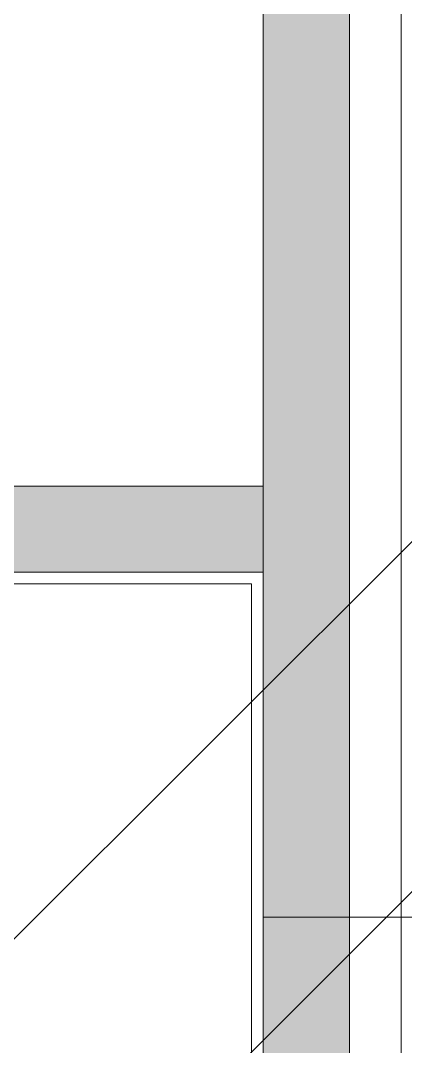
# Model space of a CAD drawing. Header units: millimetres. Extents: x -57519 to 497916, y -349472 to 446842.
# Drawn here: x 300981 to 301650, y 36932 to 38718 of the extents above; entities that cross this region are included whole.
import ezdxf

# ---------------------------------------------------------------- set-up
doc = ezdxf.new("R2010")
doc.units = ezdxf.units.MM
for name, color, linetype, lineweight in [('A-DETL-GENF', 92, 'Continuous', 5), ('A-FLOR', 192, 'Continuous', 5), ('A-WALL', 113, 'Continuous', 20), ('A-WALL-PATT', 111, 'Continuous', 20)]:
    doc.layers.add(name, color=color, linetype=linetype, lineweight=lineweight)

msp = doc.modelspace()

# ---------------------------------------------------------------- hatches: boundary and pattern name
at = {"layer": 'A-DETL-GENF'}
h = msp.add_hatch(dxfattribs=at)
h.set_pattern_fill('FP_40', color=250, style=0, pattern_type=2)
h.set_pattern_definition([(45, (248763.4, 0), (-1257.236, 1257.236), []), (45, (248763.4, 1905), (-1257.236, 1257.236), [])])
h.paths.add_polyline_path([(325750.1, -8642.5), (328562.7, -8642.5), (328562.7, 4657.5), (341312.7, 4657.5), (341312.7, 30557.5), (342712.7, 30557.5), (342712.7, 48907.7), (339962.7, 48907.7), (339962.7, 52157.5), (338962.7, 52157.5), (338962.7, 53757.5), (297512.7, 53757.5), (297512.7, 52247.5), (286277.7, 52247.5), (286277.7, 34407.5), (285902.7, 34407.5), (285902.7, 7407.5), (286277.7, 7407.5), (286277.7, -2267.5), (315555.2, -2267.5), (315555.2, -8642.5), (321257.1, -8642.5)], flags=0)
at = {"layer": 'A-WALL-PATT', "lineweight": 5, "transparency": 33554560}
h = msp.add_hatch(color=253, dxfattribs=at)
h.paths.add_polyline_path([(301552.7, 31607.5), (301552.7, 31832.5), (301402.7, 31832.5), (301402.7, 31607.5), (301502.7, 31607.5)], flags=0)
h.paths.add_polyline_path([(301552.7, 33882.5), (301552.7, 39557.5), (301402.7, 39557.5), (301402.7, 33882.5), (301502.7, 33882.5)], flags=0)
h = msp.add_hatch(color=253, dxfattribs=at)
h.paths.add_polyline_path([(301402.7, 37757.5), (301402.7, 37907.5), (298302.7, 37907.5), (298302.7, 37757.5), (301319.2, 37757.5)], flags=0)
h.paths.add_polyline_path([(295422.1, 37757.5), (298152.7, 37757.5), (298152.7, 37907.5), (295102.7, 37907.5), (295102.7, 37757.5)], flags=0)

# ---------------------------------------------------------------- linework, layer by layer
at = {"layer": 'A-FLOR'}
for p, q in [((301552.7, 40092.7), (301552.7, 31849.1)), ((301552.7, 39603.2), (301552.7, 37157.5)), ((301402.7, 39557.5), (301402.7, 37157.5)), ((312052.7, 37157.5), (301552.7, 37157.5))]:
    msp.add_line(p, q, dxfattribs=at)
at = {"layer": 'A-WALL', "lineweight": 18}
for p, q in [((301552.7, 42892.5), (301552.7, 33897.5)), ((301642.7, 33897.5), (301642.7, 42892.5)), ((301402.7, 37757.5), (299252.7, 37757.5)), ((301402.7, 34257.5), (301402.7, 37757.5)), ((299272.7, 37737.5), (301382.7, 37737.5)), ((301382.7, 37737.5), (301382.7, 34277.5))]:
    msp.add_line(p, q, dxfattribs=at)
at = {"layer": 'A-WALL', "lineweight": 5}
for p, q in [((301402.7, 39557.5), (301402.7, 37157.5)), ((301402.7, 39557.5), (301402.7, 37907.5)), ((301552.7, 37157.5), (301552.7, 39557.5)), ((301552.7, 33882.5), (301552.7, 39557.5)), ((301402.7, 37907.5), (300952.7, 37907.5)), ((301402.7, 37157.5), (301552.7, 37157.5))]:
    msp.add_line(p, q, dxfattribs=at)

doc.saveas('drawing.dxf')
